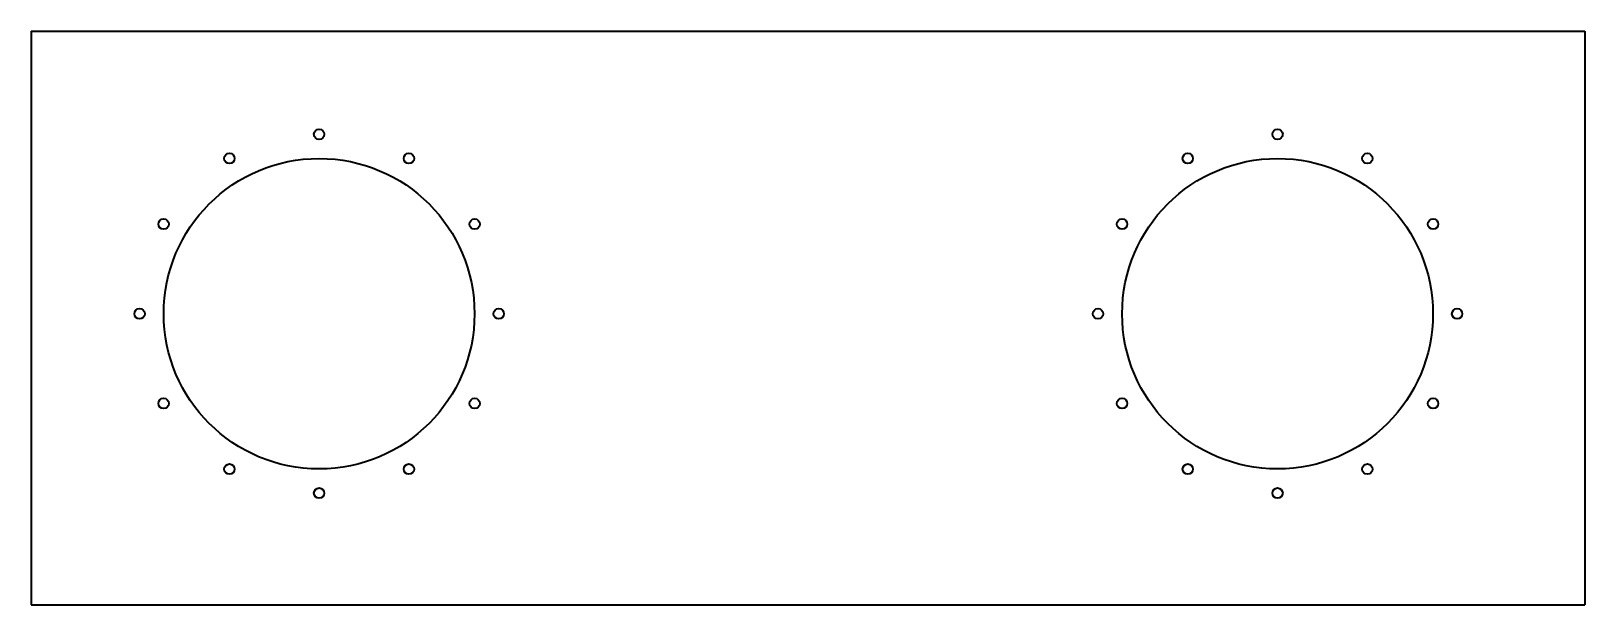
# Model space of a CAD drawing. Header units: millimetres. Extents: x -222 to 228, y -73 to 93.
import ezdxf

# ---------------------------------------------------------------- set-up
doc = ezdxf.new("R2010")
doc.units = ezdxf.units.MM
doc.layers.add('Visible', color=7, linetype='Continuous', lineweight=40)

msp = doc.modelspace()

# ---------------------------------------------------------------- linework, layer by layer
at = {"layer": 'Visible'}
for p, q in [((-222.21, 93.18), (227.79, 93.18)), ((-222.21, 93.18), (-222.21, -73.18)), ((227.79, 93.18), (227.79, -73.18)), ((-222.21, -73.18), (227.79, -73.18))]:
    msp.add_line(p, q, dxfattribs=at)
for centre, radius in [((-138.78, 63.24), 1.5), ((138.78, 63.24), 1.5), ((-138.78, 11.24), 45), ((-164.78, 56.27), 1.5), ((-112.78, 56.27), 1.5), ((138.78, 11.24), 45), ((112.78, 56.27), 1.5), ((164.78, 56.27), 1.5), ((-183.81, 37.24), 1.5), ((-93.74, 37.24), 1.5), ((93.74, 37.24), 1.5), ((183.81, 37.24), 1.5), ((-190.78, 11.24), 1.5), ((-86.78, 11.24), 1.5), ((86.78, 11.24), 1.5), ((190.78, 11.24), 1.5), ((-183.81, -14.76), 1.5), ((-93.74, -14.76), 1.5), ((93.74, -14.76), 1.5), ((183.81, -14.76), 1.5), ((-164.78, -33.8), 1.5), ((-112.78, -33.8), 1.5), ((112.78, -33.8), 1.5), ((164.78, -33.8), 1.5), ((-138.78, -40.76), 1.5), ((138.78, -40.76), 1.5)]:
    msp.add_circle(centre, radius, dxfattribs=at)

doc.saveas('drawing.dxf')
